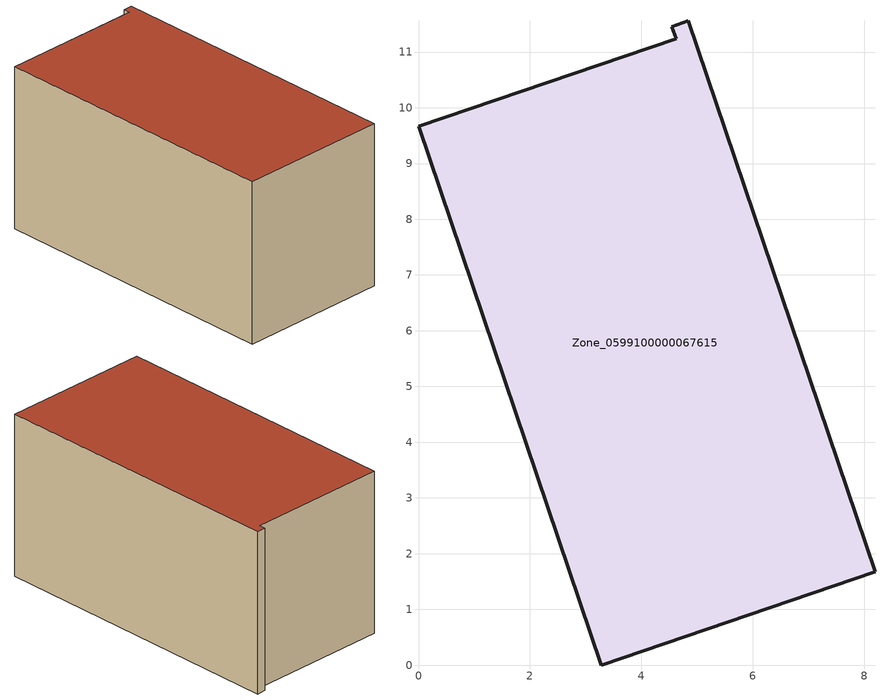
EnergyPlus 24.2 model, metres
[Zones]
Zone_0599100000067615
 floor ground (C_G): 8.19,1.68 3.28,0 0,9.67 4.62,11.24 4.54,11.45 4.84,11.56 z0
 wall outside (C_F): 3.28,0 8.19,1.68 4.84,11.56 4.54,11.45 4.62,11.24 0,9.67 3.28,0 z0:5.58
 roof outside (C_R): 0,9.67 3.28,0 8.19,1.68 4.84,11.56 4.54,11.45 4.62,11.24 z5.58
[BUILDING]
Pand.0599100000067615: North Axis=0; Terrain=City; Loads Convergence Tolerance Value=0.04; Temperature Convergence Tolerance Value=0.4; Solar Distribution=FullExterior; Maximum Number of Warmup Days=25; Minimum Number of Warmup Days=1
[Site:Location]
Rotterdam.The.Hague.AP_ZH_NLD Design_Conditions: Latitude=51.96; Longitude=4.45; Time Zone=1; Elevation=-4.5
[SITE:GROUNDTEMPERATURE:BUILDINGSURFACE]
18, 18, 18, 18, 18, 18, 18, 18, 18, 18, 18, 18
[MATERIAL] Thermal Absorptance=0.9; Solar Absorptance=0.7; Visible Absorptance=0.7
Name | Roughness | Thickness | Conductivity | Density | Specific Heat
G.TI.1946-1964 | MediumSmooth | 0.15 | 1 | 540 | 1210
F.TI.1946-1964 | Rough | 0.3 | 0.857143 | 1920 | 840
R.TI.1946-1964 | MediumRough | 0.2 | 0.277778 | 1500 | 1000
[CONSTRUCTION]
C_G: G.TI.1946-1964
C_F: F.TI.1946-1964
C_R: R.TI.1946-1964
[ZONE]
Zone_0599100000067615: Type=1; Multiplier=1; Ceiling Height=Autocalculate; Volume=Autocalculate; Floor Area=autocalculate; Part of Total Floor Area=Yes
[ZONEINFILTRATION:DESIGNFLOWRATE]
Infil_Zone_0599100000067615: Zone or ZoneList or Space or SpaceList=Zone_0599100000067615; Schedule=AlwaysOn; Design Flow Rate Calculation Method=Flow/Area; Flow Rate per Floor Area=0.003; Constant Term Coefficient=1; Temperature Term Coefficient=0; Velocity Term Coefficient=0; Velocity Squared Term Coefficient=0
[HVACTEMPLATE:ZONE:IDEALLOADSAIRSYSTEM]
Zone_0599100000067615: Maximum Heating Supply Air Temperature=50; Minimum Cooling Supply Air Temperature=13; Maximum Heating Supply Air Humidity Ratio=0.0156; Minimum Cooling Supply Air Humidity Ratio=0.0077; Heating Limit=NoLimit; Cooling Limit=NoLimit; Dehumidification Control Type=ConstantSensibleHeatRatio; Cooling Sensible Heat Ratio=0.7; Dehumidification Setpoint=60; Humidification Control Type=None; Humidification Setpoint=30; Outdoor Air Method=None; Outdoor Air Flow Rate per Person=0.00944; Outdoor Air Flow Rate per Zone Floor Area=0; Outdoor Air Flow Rate per Zone=0; Demand Controlled Ventilation Type=None; Outdoor Air Economizer Type=NoEconomizer; Heat Recovery Type=None; Sensible Heat Recovery Effectiveness=0.7; Latent Heat Recovery Effectiveness=0.65
[ZONECONTROL:THERMOSTAT]
ThermostatControl_Zone_0599100000067615: Zone or ZoneList=Zone_0599100000067615; Control Type Schedule=DualSetpointControlType; Control 1=Thermostat_Zone_0599100000067615; Temperature Difference Between Cutout And Setpoint=0
[THERMOSTATSETPOINT:DUALSETPOINT]
Thermostat_Zone_0599100000067615: Heating Setpoint Temperature Schedule=HeatingSetpoint_Zone_0599100000067615; Cooling Setpoint Temperature Schedule=CoolingSetpoint_Zone_0599100000067615
[SCHEDULE:COMPACT]
HeatingSetpoint_Zone_0599100000067615: Through: 12/31, For: AllDays, Until: 24:00, 21
CoolingSetpoint_Zone_0599100000067615: Through: 12/31, For: AllDays, Until: 24:00, 24
DualSetpointControlType: Through: 12/31, For: AllDays, Until: 24:00, 4
AlwaysOn: Through: 12/31, For: AllDays, Until: 24:00, 1
